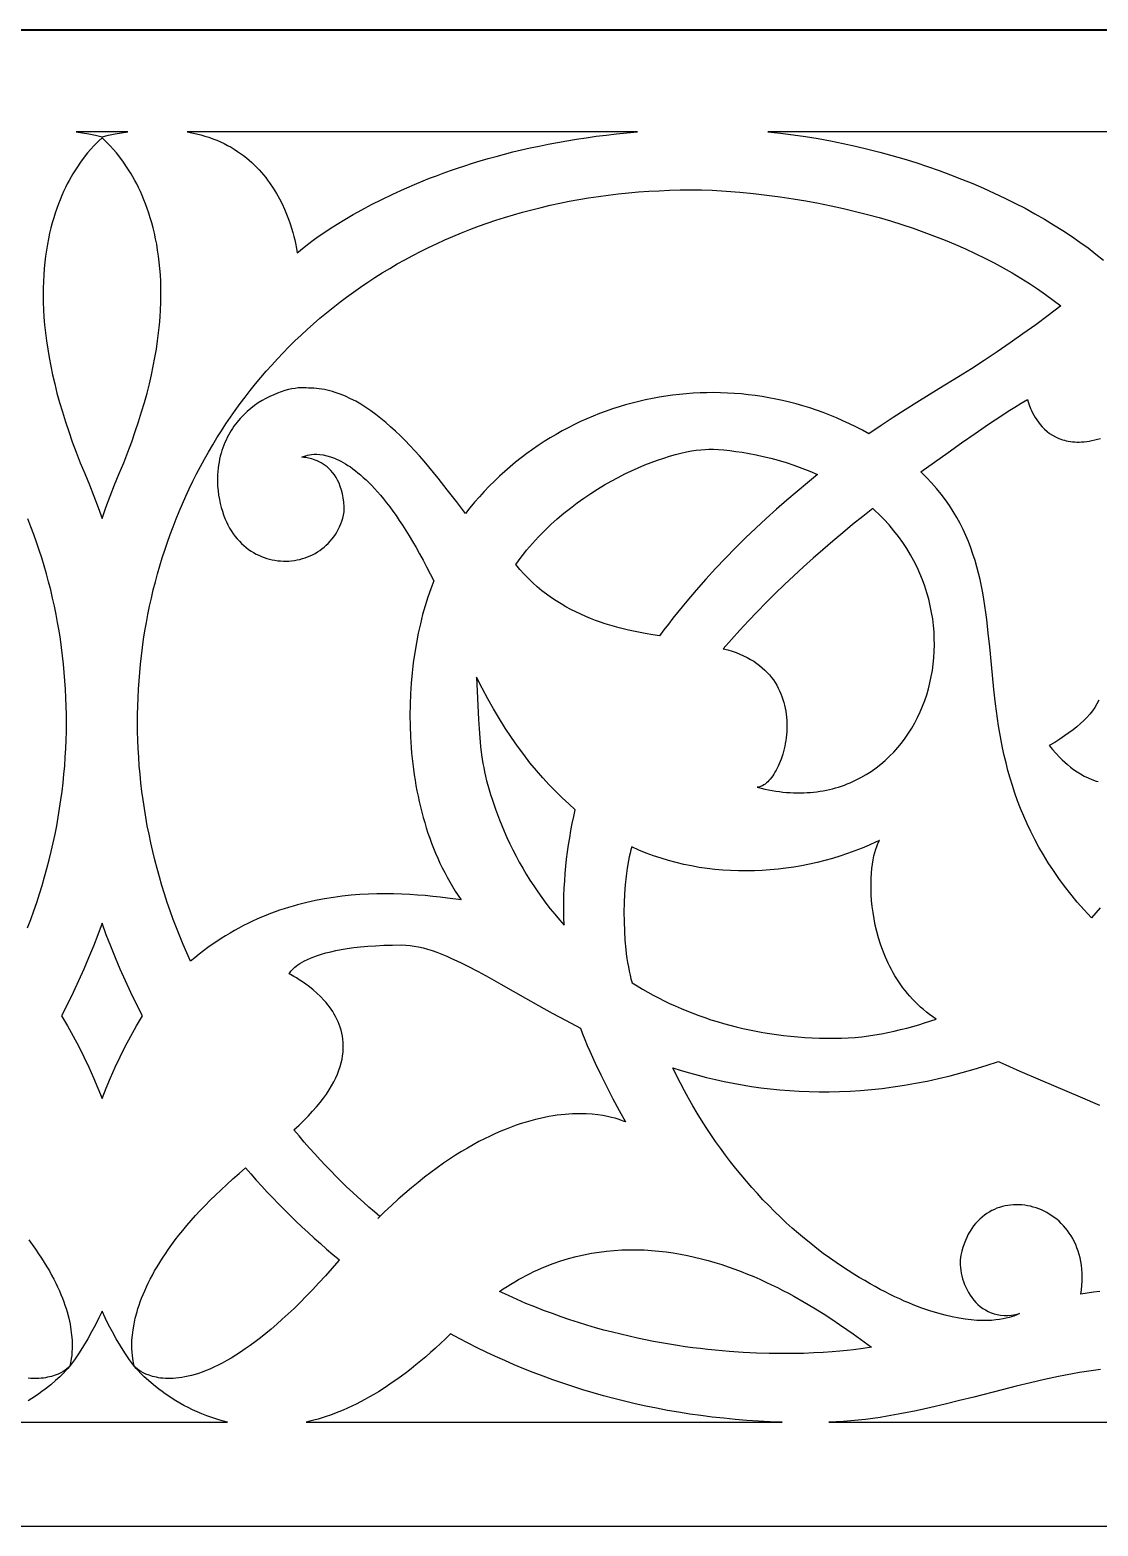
# Model space of a CAD drawing. Extents: x -54 to 62, y 97 to 137.
# Drawn here: x -24.99 to 3.58, y 96.81 to 136.81 of the extents above; entities that cross this region are included whole.
import ezdxf

# ---------------------------------------------------------------- set-up
doc = ezdxf.new("R2010")
doc.units = 0
doc.header["$MEASUREMENT"] = 0
doc.layers.add('LAYER_1', color=18, linetype='CONTINUOUS')

msp = doc.modelspace()

# ---------------------------------------------------------------- linework, layer by layer
at = {"layer": 'LAYER_1'}
for points in [[(61.976, 136.81), (-32.692, 136.81), (-54.476, 136.81)], [(61.976, 136.796), (-54.476, 136.796)], [(7.904, 134.084), (-5.254, 134.084), (-4.916, 134.049), (-4.579, 134.006), (-4.243, 133.958), (-3.908, 133.903), (-3.574, 133.843), (-3.241, 133.776), (-2.911, 133.704), (-2.583, 133.626), (-2.257, 133.543), (-1.935, 133.455), (-1.615, 133.361), (-1.298, 133.263), (-0.985, 133.16), (-0.676, 133.052), (-0.371, 132.939), (-0.071, 132.823), (0.225, 132.702), (0.516, 132.577), (0.802, 132.448), (1.082, 132.315), (1.356, 132.179), (1.624, 132.04), (1.886, 131.897), (2.142, 131.751), (2.39, 131.602), (2.631, 131.45), (2.865, 131.296), (3.091, 131.139), (3.309, 130.98), (3.519, 130.818), (3.72, 130.655)], [(3.63, 113.341), (3.516, 113.205), (3.4, 113.072), (3.206, 113.283), (3.022, 113.494), (2.848, 113.705), (2.684, 113.915), (2.529, 114.125), (2.383, 114.335), (2.246, 114.544), (2.117, 114.753), (1.996, 114.961), (1.883, 115.169), (1.778, 115.376), (1.68, 115.582), (1.589, 115.788), (1.504, 115.994), (1.426, 116.199), (1.353, 116.403), (1.286, 116.606), (1.225, 116.809), (1.169, 117.011), (1.117, 117.213), (1.07, 117.413), (1.026, 117.613), (0.987, 117.812), (0.951, 118.01), (0.919, 118.207), (0.889, 118.404), (0.862, 118.599), (0.837, 118.794), (0.792, 119.18), (0.753, 119.563), (0.681, 120.315), (0.643, 120.684), (0.601, 121.049), (0.577, 121.23), (0.551, 121.409), (0.523, 121.587), (0.492, 121.764), (0.458, 121.939), (0.421, 122.114), (0.38, 122.286), (0.336, 122.458), (0.287, 122.628), (0.233, 122.796), (0.175, 122.963), (0.112, 123.129), (0.043, 123.293), (-0.032, 123.456), (-0.112, 123.617), (-0.199, 123.777), (-0.293, 123.935), (-0.394, 124.091), (-0.502, 124.246), (-0.618, 124.399), (-0.741, 124.55), (-0.873, 124.7), (-1.014, 124.848), (-1.163, 124.994), (-0.434, 125.514), (-0.072, 125.771), (0.289, 126.023), (0.647, 126.267), (1, 126.502), (1.176, 126.615), (1.35, 126.724), (1.522, 126.83), (1.693, 126.933), (1.712, 126.864), (1.737, 126.786), (1.775, 126.687), (1.799, 126.632), (1.827, 126.573), (1.859, 126.512), (1.895, 126.449), (1.936, 126.386), (1.981, 126.322), (2.031, 126.258), (2.086, 126.196), (2.146, 126.135), (2.212, 126.077), (2.283, 126.023), (2.36, 125.972), (2.442, 125.927), (2.531, 125.886), (2.578, 125.869), (2.626, 125.852), (2.676, 125.838), (2.728, 125.825), (2.782, 125.814), (2.837, 125.806), (2.894, 125.799), (2.952, 125.794), (3.013, 125.792), (3.075, 125.792), (3.139, 125.795), (3.205, 125.8), (3.273, 125.808), (3.342, 125.818), (3.414, 125.831), (3.488, 125.847), (3.563, 125.867), (3.641, 125.889)], [(-25.049, 112.805), (-24.964, 113.03), (-24.883, 113.256), (-24.805, 113.483), (-24.731, 113.709), (-24.661, 113.937), (-24.595, 114.164), (-24.532, 114.392), (-24.472, 114.62), (-24.417, 114.849), (-24.365, 115.077), (-24.316, 115.306), (-24.271, 115.535), (-24.23, 115.764), (-24.192, 115.993), (-24.158, 116.222), (-24.128, 116.451), (-24.101, 116.68), (-24.077, 116.909), (-24.057, 117.138), (-24.041, 117.366), (-24.028, 117.595), (-24.018, 117.823), (-24.012, 118.05), (-24.01, 118.278), (-24.011, 118.505), (-24.015, 118.731), (-24.023, 118.957), (-24.034, 119.183), (-24.049, 119.408), (-24.067, 119.632), (-24.088, 119.856), (-24.113, 120.079), (-24.141, 120.302), (-24.173, 120.524), (-24.207, 120.745), (-24.246, 120.965), (-24.287, 121.184), (-24.332, 121.403), (-24.38, 121.62), (-24.431, 121.837), (-24.486, 122.052), (-24.544, 122.267), (-24.605, 122.48), (-24.67, 122.692), (-24.738, 122.903), (-24.808, 123.113), (-24.883, 123.322), (-24.96, 123.529), (-25.04, 123.735)], [(3.598, 118.89), (3.546, 118.791), (3.488, 118.697), (3.425, 118.606), (3.356, 118.517), (3.28, 118.431), (3.198, 118.346), (3.109, 118.263), (3.014, 118.18), (2.91, 118.098), (2.799, 118.016), (2.68, 117.933), (2.553, 117.849), (2.417, 117.763), (2.273, 117.676), (2.36, 117.568), (2.445, 117.472), (2.554, 117.357), (2.618, 117.295), (2.687, 117.232), (2.761, 117.167), (2.841, 117.102), (2.925, 117.039), (3.015, 116.977), (3.108, 116.918), (3.207, 116.863), (3.309, 116.812), (3.415, 116.768), (3.524, 116.729), (3.58, 116.713)], [(3.625, 103.079), (3.458, 103.06), (3.288, 103.036), (3.114, 103.008), (3.131, 103.127), (3.142, 103.243), (3.149, 103.356), (3.152, 103.467), (3.149, 103.575), (3.142, 103.68), (3.131, 103.782), (3.115, 103.881), (3.095, 103.978), (3.072, 104.071), (3.044, 104.162), (3.013, 104.249), (2.979, 104.334), (2.941, 104.416), (2.899, 104.495), (2.855, 104.57), (2.808, 104.643), (2.758, 104.712), (2.705, 104.778), (2.65, 104.841), (2.593, 104.901), (2.533, 104.958), (2.471, 105.011), (2.407, 105.061), (2.342, 105.108), (2.274, 105.151), (2.206, 105.192), (2.136, 105.228), (2.064, 105.261), (1.992, 105.291), (1.919, 105.318), (1.844, 105.34), (1.77, 105.36), (1.694, 105.375), (1.619, 105.387), (1.543, 105.396), (1.467, 105.401), (1.391, 105.402), (1.315, 105.4), (1.24, 105.393), (1.165, 105.383), (1.091, 105.369), (1.018, 105.352), (0.945, 105.33), (0.874, 105.305), (0.804, 105.276), (0.735, 105.243), (0.668, 105.206), (0.602, 105.165), (0.538, 105.12), (0.476, 105.071), (0.416, 105.017), (0.359, 104.96), (0.303, 104.899), (0.25, 104.833), (0.2, 104.764), (0.153, 104.69), (0.108, 104.612), (0.067, 104.529), (0.029, 104.443), (-0.006, 104.352), (-0.037, 104.256), (-0.065, 104.157), (-0.089, 104.053), (-0.099, 103.992), (-0.106, 103.928), (-0.109, 103.861), (-0.108, 103.791), (-0.103, 103.72), (-0.094, 103.647), (-0.082, 103.573), (-0.066, 103.498), (-0.046, 103.422), (-0.022, 103.347), (0.006, 103.272), (0.038, 103.198), (0.073, 103.125), (0.112, 103.053), (0.155, 102.984), (0.202, 102.917), (0.253, 102.852), (0.307, 102.791), (0.366, 102.734), (0.428, 102.68), (0.494, 102.631), (0.564, 102.587), (0.638, 102.547), (0.716, 102.514), (0.798, 102.486), (0.883, 102.465), (0.972, 102.45), (1.066, 102.443), (1.163, 102.443), (1.264, 102.451), (1.369, 102.467), (1.478, 102.492), (1.461, 102.483), (1.409, 102.458), (1.322, 102.423), (1.265, 102.404), (1.199, 102.385), (1.123, 102.366), (1.039, 102.349), (0.946, 102.333), (0.843, 102.32), (0.731, 102.31), (0.609, 102.305), (0.478, 102.305), (0.338, 102.31), (0.188, 102.321), (0.028, 102.339), (-0.141, 102.365), (-0.32, 102.4), (-0.509, 102.444), (-0.708, 102.498), (-0.917, 102.562), (-1.136, 102.638), (-1.249, 102.68), (-1.365, 102.726), (-1.483, 102.774), (-1.604, 102.826), (-1.727, 102.882), (-1.853, 102.94), (-1.981, 103.003), (-2.112, 103.069), (-2.246, 103.139), (-2.382, 103.212), (-2.521, 103.29), (-2.663, 103.372), (-2.807, 103.457), (-2.953, 103.547), (-3.103, 103.642), (-3.255, 103.74), (-3.428, 103.856), (-3.6, 103.977), (-3.77, 104.101), (-3.939, 104.228), (-4.107, 104.36), (-4.272, 104.495), (-4.437, 104.633), (-4.599, 104.775), (-4.76, 104.921), (-4.918, 105.069), (-5.075, 105.221), (-5.23, 105.377), (-5.383, 105.535), (-5.533, 105.697), (-5.681, 105.861), (-5.827, 106.029), (-5.971, 106.199), (-6.112, 106.372), (-6.251, 106.548), (-6.387, 106.727), (-6.52, 106.909), (-6.651, 107.093), (-6.779, 107.279), (-6.904, 107.468), (-7.026, 107.659), (-7.145, 107.853), (-7.261, 108.049), (-7.373, 108.247), (-7.483, 108.448), (-7.589, 108.65), (-7.692, 108.854), (-7.792, 109.061), (-7.571, 108.992), (-7.347, 108.927), (-7.12, 108.864), (-6.89, 108.805), (-6.657, 108.75), (-6.421, 108.698), (-6.182, 108.65), (-5.939, 108.606), (-5.694, 108.566), (-5.445, 108.53), (-5.193, 108.499), (-4.937, 108.473), (-4.678, 108.452), (-4.416, 108.435), (-4.151, 108.425), (-3.882, 108.419), (-3.609, 108.419), (-3.333, 108.425), (-3.054, 108.438), (-2.771, 108.456), (-2.484, 108.481), (-2.194, 108.512), (-1.9, 108.55), (-1.602, 108.595), (-1.301, 108.648), (-0.996, 108.707), (-0.687, 108.774), (-0.374, 108.849), (-0.057, 108.932), (0.263, 109.023), (0.588, 109.122), (0.916, 109.229), (0.937, 109.219), (1.213, 109.094), (1.487, 108.972), (2.031, 108.738), (3.098, 108.288), (3.619, 108.062)], [(-26.419, 99.588), (-19.699, 99.588), (-19.845, 99.625), (-19.987, 99.666), (-20.125, 99.711), (-20.259, 99.759), (-20.389, 99.81), (-20.515, 99.863), (-20.637, 99.919), (-20.754, 99.977), (-20.867, 100.037), (-20.976, 100.097), (-21.081, 100.159), (-21.181, 100.221), (-21.276, 100.284), (-21.367, 100.347), (-21.454, 100.409), (-21.535, 100.47), (-21.685, 100.589), (-21.816, 100.701), (-21.928, 100.803), (-22.02, 100.893), (-22.093, 100.968), (-22.145, 101.024), (-22.187, 101.073), (-22.195, 101.097), (-22.215, 101.17), (-22.226, 101.224), (-22.238, 101.29), (-22.248, 101.367), (-22.256, 101.455), (-22.261, 101.554), (-22.261, 101.664), (-22.257, 101.784), (-22.247, 101.914), (-22.229, 102.055), (-22.203, 102.205), (-22.168, 102.366), (-22.123, 102.535), (-22.097, 102.624), (-22.067, 102.714), (-22.035, 102.807), (-21.999, 102.903), (-21.96, 103), (-21.918, 103.1), (-21.872, 103.202), (-21.822, 103.306), (-21.769, 103.412), (-21.712, 103.52), (-21.651, 103.63), (-21.586, 103.743), (-21.516, 103.857), (-21.442, 103.974), (-21.364, 104.092), (-21.281, 104.213), (-21.193, 104.335), (-21.1, 104.459), (-21.002, 104.586), (-20.899, 104.714), (-20.791, 104.843), (-20.678, 104.975), (-20.558, 105.109), (-20.434, 105.244), (-20.303, 105.381), (-20.167, 105.52), (-20.025, 105.66), (-19.876, 105.802), (-19.722, 105.946), (-19.561, 106.091), (-19.393, 106.238), (-19.219, 106.387), (-19.077, 106.224), (-18.934, 106.062), (-18.788, 105.901), (-18.641, 105.741), (-18.491, 105.583), (-18.339, 105.426), (-18.185, 105.269), (-18.03, 105.115), (-17.872, 104.961), (-17.712, 104.809), (-17.55, 104.658), (-17.386, 104.509), (-17.22, 104.361), (-17.052, 104.214), (-16.882, 104.07), (-16.71, 103.926), (-16.723, 103.912), (-16.904, 103.703), (-17.083, 103.503), (-17.258, 103.312), (-17.429, 103.129), (-17.597, 102.955), (-17.762, 102.789), (-17.924, 102.631), (-18.082, 102.481), (-18.237, 102.339), (-18.388, 102.204), (-18.536, 102.077), (-18.681, 101.957), (-18.823, 101.844), (-18.961, 101.737), (-19.096, 101.638), (-19.229, 101.544), (-19.357, 101.458), (-19.483, 101.377), (-19.606, 101.302), (-19.725, 101.233), (-19.842, 101.169), (-19.955, 101.111), (-20.065, 101.058), (-20.173, 101.009), (-20.277, 100.966), (-20.378, 100.927), (-20.476, 100.893), (-20.571, 100.863), (-20.664, 100.837), (-20.753, 100.815), (-20.84, 100.797), (-20.923, 100.782), (-21.004, 100.771), (-21.082, 100.762), (-21.157, 100.757), (-21.229, 100.754), (-21.299, 100.754), (-21.365, 100.757), (-21.429, 100.762), (-21.491, 100.768), (-21.549, 100.777), (-21.605, 100.788), (-21.708, 100.813), (-21.801, 100.842), (-21.884, 100.875), (-21.956, 100.909), (-22.018, 100.944), (-22.07, 100.977), (-22.113, 101.008), (-22.169, 101.054), (-22.187, 101.073), (-22.32, 101.257), (-22.446, 101.442), (-22.564, 101.628), (-22.676, 101.814), (-22.782, 102), (-22.881, 102.186), (-22.973, 102.373), (-23.059, 102.559), (-23.145, 102.373), (-23.237, 102.186), (-23.336, 102), (-23.441, 101.814), (-23.553, 101.628), (-23.672, 101.442), (-23.798, 101.257), (-23.93, 101.073), (-23.949, 101.054), (-24.005, 101.008), (-24.047, 100.977), (-24.099, 100.944), (-24.161, 100.909), (-24.234, 100.875), (-24.316, 100.842), (-24.409, 100.813), (-24.513, 100.788), (-24.569, 100.777), (-24.627, 100.768), (-24.688, 100.762), (-24.752, 100.757), (-24.819, 100.754), (-24.888, 100.754), (-24.961, 100.757), (-25.036, 100.762)], [(-25.018, 104.459), (-24.925, 104.335), (-24.837, 104.213), (-24.754, 104.092), (-24.676, 103.974), (-24.602, 103.857), (-24.532, 103.743), (-24.467, 103.63), (-24.406, 103.52), (-24.349, 103.412), (-24.295, 103.306), (-24.246, 103.202), (-24.2, 103.1), (-24.158, 103), (-24.119, 102.903), (-24.083, 102.807), (-24.05, 102.714), (-24.021, 102.624), (-23.994, 102.535), (-23.949, 102.366), (-23.914, 102.205), (-23.889, 102.055), (-23.871, 101.914), (-23.86, 101.784), (-23.856, 101.664), (-23.857, 101.554), (-23.862, 101.455), (-23.87, 101.367), (-23.88, 101.29), (-23.891, 101.224), (-23.903, 101.17), (-23.922, 101.097), (-23.93, 101.073), (-23.972, 101.024), (-24.025, 100.968), (-24.097, 100.893), (-24.189, 100.803), (-24.301, 100.701), (-24.432, 100.589), (-24.582, 100.47), (-24.664, 100.409), (-24.751, 100.347), (-24.842, 100.284), (-24.937, 100.222), (-25.037, 100.159)], [(3.639, 100.994), (3.453, 100.97), (3.267, 100.943), (3.081, 100.914), (2.894, 100.881), (2.708, 100.846), (2.52, 100.809), (2.145, 100.729), (1.769, 100.642), (1.391, 100.551), (1.013, 100.455), (0.252, 100.26), (-0.131, 100.163), (-0.514, 100.069), (-0.898, 99.978), (-1.284, 99.894), (-1.671, 99.816), (-1.864, 99.78), (-2.058, 99.747), (-2.253, 99.716), (-2.447, 99.688), (-2.642, 99.663), (-2.837, 99.641), (-3.033, 99.622), (-3.228, 99.607), (-3.424, 99.596), (-3.621, 99.588), (20.336, 99.588)], [(-54.476, 96.81), (61.976, 96.81)], [(-54.476, 96.81), (-32.692, 96.81), (61.976, 96.81)]]:
    msp.add_lwpolyline(points, dxfattribs=at)
for points in [[(-22.37, 134.084), (-23.748, 134.084), (-23.582, 134.059), (-23.412, 134.029), (-23.237, 133.994), (-23.059, 133.953), (-22.881, 133.994), (-22.706, 134.029), (-22.536, 134.059)], [(-8.738, 134.084), (-20.778, 134.084), (-20.655, 134.061), (-20.536, 134.035), (-20.42, 134.006), (-20.308, 133.973), (-20.198, 133.938), (-20.092, 133.9), (-19.989, 133.859), (-19.89, 133.815), (-19.793, 133.77), (-19.699, 133.721), (-19.609, 133.671), (-19.521, 133.618), (-19.436, 133.563), (-19.355, 133.506), (-19.276, 133.448), (-19.199, 133.388), (-19.126, 133.326), (-19.055, 133.263), (-18.986, 133.199), (-18.921, 133.133), (-18.857, 133.067), (-18.797, 132.999), (-18.738, 132.931), (-18.682, 132.862), (-18.629, 132.792), (-18.577, 132.722), (-18.481, 132.58), (-18.394, 132.438), (-18.314, 132.297), (-18.243, 132.156), (-18.179, 132.018), (-18.121, 131.884), (-18.071, 131.753), (-18.026, 131.627), (-17.988, 131.508), (-17.955, 131.395), (-17.927, 131.29), (-17.904, 131.194), (-17.885, 131.108), (-17.859, 130.969), (-17.842, 130.848), (-17.806, 130.879), (-17.701, 130.967), (-17.524, 131.104), (-17.409, 131.189), (-17.276, 131.284), (-17.126, 131.387), (-16.958, 131.499), (-16.772, 131.617), (-16.568, 131.741), (-16.347, 131.871), (-16.108, 132.004), (-15.851, 132.141), (-15.576, 132.28), (-15.283, 132.421), (-14.972, 132.562), (-14.644, 132.703), (-14.473, 132.773), (-14.297, 132.842), (-14.117, 132.911), (-13.933, 132.98), (-13.744, 133.047), (-13.55, 133.114), (-13.353, 133.18), (-13.15, 133.244), (-12.943, 133.307), (-12.732, 133.369), (-12.516, 133.43), (-12.296, 133.489), (-12.071, 133.546), (-11.842, 133.601), (-11.608, 133.655), (-11.37, 133.706), (-11.127, 133.756), (-10.879, 133.803), (-10.628, 133.848), (-10.371, 133.89), (-10.11, 133.929), (-9.845, 133.966), (-9.575, 134), (-9.301, 134.031), (-9.022, 134.059)], [(-23.059, 133.921), (-23.147, 133.843), (-23.208, 133.784), (-23.28, 133.711), (-23.36, 133.623), (-23.447, 133.521), (-23.539, 133.405), (-23.636, 133.273), (-23.735, 133.127), (-23.836, 132.965), (-23.887, 132.878), (-23.937, 132.787), (-23.987, 132.692), (-24.036, 132.593), (-24.085, 132.49), (-24.133, 132.383), (-24.179, 132.271), (-24.225, 132.156), (-24.268, 132.036), (-24.311, 131.912), (-24.351, 131.784), (-24.39, 131.652), (-24.426, 131.515), (-24.46, 131.374), (-24.492, 131.228), (-24.521, 131.079), (-24.547, 130.924), (-24.57, 130.765), (-24.59, 130.602), (-24.606, 130.434), (-24.619, 130.261), (-24.628, 130.084), (-24.633, 129.903), (-24.634, 129.716), (-24.631, 129.525), (-24.623, 129.329), (-24.611, 129.128), (-24.594, 128.923), (-24.572, 128.712), (-24.545, 128.497), (-24.512, 128.277), (-24.474, 128.052), (-24.43, 127.822), (-24.381, 127.587), (-24.325, 127.346), (-24.263, 127.101), (-24.195, 126.851), (-24.12, 126.595), (-24.038, 126.335), (-23.949, 126.069), (-23.854, 125.798), (-23.751, 125.522), (-23.64, 125.24), (-23.522, 124.953), (-23.395, 124.644), (-23.275, 124.341), (-23.163, 124.043), (-23.059, 123.751), (-22.954, 124.043), (-22.843, 124.341), (-22.723, 124.644), (-22.596, 124.953), (-22.478, 125.24), (-22.368, 125.522), (-22.265, 125.798), (-22.169, 126.069), (-22.08, 126.335), (-21.999, 126.595), (-21.924, 126.851), (-21.855, 127.101), (-21.793, 127.346), (-21.738, 127.587), (-21.688, 127.822), (-21.644, 128.052), (-21.606, 128.277), (-21.574, 128.497), (-21.546, 128.712), (-21.524, 128.923), (-21.507, 129.128), (-21.495, 129.329), (-21.487, 129.525), (-21.484, 129.716), (-21.485, 129.903), (-21.49, 130.084), (-21.499, 130.261), (-21.512, 130.434), (-21.529, 130.602), (-21.548, 130.765), (-21.571, 130.924), (-21.597, 131.079), (-21.626, 131.228), (-21.658, 131.374), (-21.692, 131.515), (-21.728, 131.652), (-21.767, 131.784), (-21.807, 131.912), (-21.85, 132.036), (-21.894, 132.156), (-21.939, 132.271), (-21.986, 132.383), (-22.033, 132.49), (-22.082, 132.593), (-22.131, 132.692), (-22.181, 132.787), (-22.231, 132.878), (-22.282, 132.965), (-22.382, 133.127), (-22.482, 133.273), (-22.579, 133.405), (-22.671, 133.521), (-22.758, 133.623), (-22.838, 133.711), (-22.909, 133.784), (-22.971, 133.843)], [(-13.341, 123.879), (-13.583, 124.2), (-13.826, 124.517), (-14.072, 124.828), (-14.196, 124.98), (-14.32, 125.129), (-14.445, 125.276), (-14.571, 125.42), (-14.697, 125.56), (-14.825, 125.697), (-14.953, 125.83), (-15.081, 125.958), (-15.211, 126.082), (-15.341, 126.202), (-15.472, 126.316), (-15.603, 126.425), (-15.736, 126.528), (-15.869, 126.626), (-16.003, 126.717), (-16.138, 126.802), (-16.274, 126.88), (-16.411, 126.951), (-16.549, 127.015), (-16.688, 127.071), (-16.827, 127.12), (-16.897, 127.141), (-16.968, 127.16), (-17.038, 127.177), (-17.109, 127.192), (-17.181, 127.204), (-17.252, 127.215), (-17.324, 127.223), (-17.395, 127.229), (-17.468, 127.232), (-17.54, 127.233), (-17.599, 127.241), (-17.665, 127.245), (-17.737, 127.244), (-17.815, 127.238), (-17.897, 127.227), (-17.985, 127.212), (-18.076, 127.192), (-18.17, 127.166), (-18.268, 127.136), (-18.367, 127.1), (-18.468, 127.058), (-18.571, 127.011), (-18.674, 126.959), (-18.776, 126.9), (-18.879, 126.836), (-18.98, 126.766), (-19.079, 126.69), (-19.176, 126.607), (-19.27, 126.518), (-19.361, 126.423), (-19.447, 126.321), (-19.53, 126.212), (-19.569, 126.156), (-19.607, 126.097), (-19.643, 126.037), (-19.678, 125.975), (-19.711, 125.911), (-19.743, 125.846), (-19.773, 125.778), (-19.801, 125.709), (-19.827, 125.638), (-19.852, 125.565), (-19.874, 125.491), (-19.895, 125.414), (-19.913, 125.336), (-19.929, 125.256), (-19.943, 125.174), (-19.954, 125.09), (-19.963, 125.004), (-19.97, 124.916), (-19.974, 124.826), (-19.975, 124.734), (-19.967, 124.609), (-19.956, 124.488), (-19.94, 124.37), (-19.921, 124.257), (-19.898, 124.147), (-19.871, 124.042), (-19.841, 123.941), (-19.808, 123.843), (-19.772, 123.749), (-19.733, 123.66), (-19.691, 123.574), (-19.646, 123.492), (-19.598, 123.413), (-19.548, 123.339), (-19.496, 123.268), (-19.441, 123.201), (-19.384, 123.138), (-19.325, 123.078), (-19.264, 123.023), (-19.202, 122.97), (-19.138, 122.922), (-19.072, 122.877), (-19.005, 122.835), (-18.936, 122.797), (-18.867, 122.763), (-18.796, 122.732), (-18.725, 122.705), (-18.653, 122.681), (-18.58, 122.66), (-18.506, 122.643), (-18.433, 122.63), (-18.359, 122.619), (-18.284, 122.612), (-18.21, 122.609), (-18.136, 122.608), (-18.062, 122.611), (-17.988, 122.617), (-17.915, 122.627), (-17.843, 122.639), (-17.771, 122.655), (-17.7, 122.674), (-17.63, 122.696), (-17.561, 122.721), (-17.493, 122.749), (-17.426, 122.78), (-17.361, 122.815), (-17.298, 122.852), (-17.236, 122.892), (-17.177, 122.936), (-17.119, 122.982), (-17.063, 123.031), (-17.009, 123.083), (-16.958, 123.138), (-16.909, 123.196), (-16.863, 123.256), (-16.819, 123.32), (-16.779, 123.386), (-16.741, 123.455), (-16.706, 123.527), (-16.675, 123.601), (-16.646, 123.678), (-16.622, 123.758), (-16.6, 123.84), (-16.583, 123.925), (-16.586, 124.058), (-16.596, 124.183), (-16.611, 124.299), (-16.632, 124.408), (-16.657, 124.509), (-16.687, 124.603), (-16.721, 124.69), (-16.759, 124.77), (-16.801, 124.844), (-16.845, 124.912), (-16.892, 124.973), (-16.94, 125.03), (-16.991, 125.08), (-17.042, 125.126), (-17.095, 125.167), (-17.148, 125.203), (-17.201, 125.235), (-17.253, 125.263), (-17.305, 125.287), (-17.355, 125.308), (-17.404, 125.325), (-17.45, 125.34), (-17.536, 125.361), (-17.608, 125.374), (-17.664, 125.381), (-17.712, 125.383), (-17.695, 125.392), (-17.646, 125.414), (-17.609, 125.426), (-17.565, 125.439), (-17.513, 125.45), (-17.453, 125.458), (-17.386, 125.463), (-17.312, 125.464), (-17.231, 125.458), (-17.144, 125.446), (-17.049, 125.426), (-16.948, 125.397), (-16.841, 125.358), (-16.785, 125.334), (-16.727, 125.307), (-16.668, 125.277), (-16.607, 125.244), (-16.545, 125.208), (-16.482, 125.168), (-16.417, 125.125), (-16.351, 125.078), (-16.283, 125.026), (-16.214, 124.971), (-16.143, 124.912), (-16.071, 124.848), (-15.998, 124.78), (-15.923, 124.707), (-15.847, 124.63), (-15.77, 124.548), (-15.692, 124.46), (-15.612, 124.368), (-15.532, 124.27), (-15.45, 124.167), (-15.366, 124.058), (-15.282, 123.944), (-15.197, 123.824), (-15.11, 123.697), (-15.022, 123.565), (-14.934, 123.426), (-14.844, 123.282), (-14.753, 123.13), (-14.661, 122.972), (-14.568, 122.807), (-14.474, 122.635), (-14.379, 122.457), (-14.283, 122.27), (-14.187, 122.077), (-14.269, 121.866), (-14.346, 121.645), (-14.418, 121.416), (-14.484, 121.179), (-14.546, 120.934), (-14.602, 120.683), (-14.652, 120.425), (-14.696, 120.162), (-14.734, 119.893), (-14.766, 119.62), (-14.791, 119.343), (-14.809, 119.062), (-14.82, 118.778), (-14.824, 118.492), (-14.821, 118.203), (-14.81, 117.914), (-14.792, 117.624), (-14.78, 117.478), (-14.765, 117.333), (-14.749, 117.188), (-14.731, 117.043), (-14.71, 116.898), (-14.688, 116.754), (-14.663, 116.609), (-14.637, 116.466), (-14.608, 116.323), (-14.576, 116.18), (-14.543, 116.038), (-14.507, 115.896), (-14.469, 115.756), (-14.429, 115.616), (-14.387, 115.477), (-14.342, 115.339), (-14.295, 115.203), (-14.245, 115.067), (-14.193, 114.932), (-14.138, 114.799), (-14.081, 114.667), (-14.022, 114.537), (-13.96, 114.408), (-13.895, 114.28), (-13.828, 114.154), (-13.758, 114.03), (-13.686, 113.907), (-13.611, 113.787), (-13.533, 113.668), (-13.452, 113.551), (-13.822, 113.6), (-14.014, 113.623), (-14.211, 113.644), (-14.413, 113.664), (-14.62, 113.68), (-14.83, 113.694), (-15.045, 113.704), (-15.263, 113.71), (-15.484, 113.713), (-15.709, 113.711), (-15.936, 113.703), (-16.166, 113.691), (-16.398, 113.673), (-16.633, 113.649), (-16.869, 113.618), (-17.107, 113.58), (-17.346, 113.535), (-17.586, 113.482), (-17.827, 113.421), (-17.948, 113.387), (-18.069, 113.351), (-18.19, 113.313), (-18.311, 113.273), (-18.432, 113.23), (-18.553, 113.185), (-18.674, 113.138), (-18.795, 113.088), (-18.915, 113.035), (-19.036, 112.98), (-19.156, 112.922), (-19.277, 112.862), (-19.397, 112.799), (-19.516, 112.733), (-19.636, 112.664), (-19.755, 112.592), (-19.874, 112.518), (-19.992, 112.44), (-20.11, 112.36), (-20.227, 112.276), (-20.344, 112.189), (-20.461, 112.099), (-20.576, 112.006), (-20.692, 111.909), (-20.792, 112.132), (-20.888, 112.356), (-20.98, 112.58), (-21.069, 112.805), (-21.154, 113.03), (-21.235, 113.256), (-21.313, 113.483), (-21.387, 113.709), (-21.457, 113.937), (-21.524, 114.164), (-21.586, 114.392), (-21.646, 114.62), (-21.701, 114.849), (-21.753, 115.077), (-21.802, 115.306), (-21.847, 115.535), (-21.888, 115.764), (-21.926, 115.993), (-21.96, 116.222), (-21.99, 116.451), (-22.017, 116.68), (-22.041, 116.909), (-22.061, 117.138), (-22.077, 117.366), (-22.09, 117.595), (-22.1, 117.823), (-22.106, 118.05), (-22.108, 118.278), (-22.107, 118.505), (-22.103, 118.731), (-22.095, 118.957), (-22.084, 119.183), (-22.069, 119.408), (-22.051, 119.632), (-22.03, 119.856), (-22.005, 120.079), (-21.977, 120.302), (-21.946, 120.524), (-21.911, 120.745), (-21.872, 120.965), (-21.831, 121.184), (-21.786, 121.403), (-21.738, 121.62), (-21.687, 121.837), (-21.632, 122.052), (-21.574, 122.267), (-21.513, 122.48), (-21.448, 122.692), (-21.381, 122.903), (-21.31, 123.113), (-21.235, 123.322), (-21.158, 123.529), (-21.078, 123.735), (-20.994, 123.939), (-20.907, 124.143), (-20.817, 124.344), (-20.724, 124.545), (-20.627, 124.743), (-20.528, 124.941), (-20.425, 125.136), (-20.32, 125.33), (-20.211, 125.522), (-20.099, 125.713), (-19.984, 125.902), (-19.866, 126.089), (-19.745, 126.274), (-19.621, 126.457), (-19.494, 126.638), (-19.364, 126.818), (-19.231, 126.995), (-19.095, 127.171), (-18.955, 127.344), (-18.813, 127.515), (-18.668, 127.684), (-18.52, 127.851), (-18.369, 128.015), (-18.216, 128.178), (-18.059, 128.338), (-17.899, 128.496), (-17.737, 128.651), (-17.571, 128.804), (-17.403, 128.954), (-17.231, 129.102), (-17.057, 129.247), (-16.881, 129.39), (-16.701, 129.53), (-16.518, 129.668), (-16.333, 129.802), (-16.145, 129.934), (-15.954, 130.064), (-15.76, 130.19), (-15.564, 130.314), (-15.364, 130.434), (-15.162, 130.552), (-14.958, 130.667), (-14.75, 130.779), (-14.54, 130.887), (-14.327, 130.993), (-14.112, 131.095), (-13.893, 131.195), (-13.673, 131.291), (-13.449, 131.383), (-13.223, 131.473), (-12.994, 131.559), (-12.763, 131.642), (-12.528, 131.721), (-12.292, 131.797), (-12.053, 131.87), (-11.811, 131.939), (-11.566, 132.004), (-11.319, 132.066), (-11.07, 132.124), (-10.818, 132.178), (-10.563, 132.229), (-10.306, 132.276), (-10.047, 132.319), (-9.785, 132.359), (-9.52, 132.394), (-9.253, 132.426), (-8.983, 132.453), (-8.712, 132.477), (-8.437, 132.496), (-8.16, 132.512), (-7.881, 132.523), (-7.6, 132.53), (-7.316, 132.533), (-7.029, 132.532), (-6.74, 132.526), (-6.368, 132.501), (-6.001, 132.47), (-5.638, 132.434), (-5.28, 132.392), (-4.926, 132.345), (-4.578, 132.293), (-4.234, 132.236), (-3.895, 132.174), (-3.561, 132.107), (-3.233, 132.035), (-2.909, 131.958), (-2.591, 131.877), (-2.277, 131.792), (-1.97, 131.702), (-1.667, 131.608), (-1.371, 131.509), (-1.079, 131.407), (-0.794, 131.3), (-0.514, 131.189), (-0.239, 131.075), (0.029, 130.956), (0.292, 130.834), (0.548, 130.709), (0.799, 130.58), (1.044, 130.447), (1.282, 130.311), (1.514, 130.172), (1.74, 130.03), (1.96, 129.885), (2.173, 129.736), (2.38, 129.585), (2.58, 129.431), (2.246, 129.179), (1.909, 128.929), (1.568, 128.683), (1.226, 128.441), (0.881, 128.205), (0.536, 127.975), (0.19, 127.751), (-0.157, 127.535), (-0.682, 127.213), (-1.269, 126.848), (-1.58, 126.651), (-1.9, 126.445), (-2.224, 126.232), (-2.552, 126.011), (-2.723, 126.105), (-2.896, 126.194), (-3.069, 126.279), (-3.244, 126.36), (-3.42, 126.437), (-3.597, 126.51), (-3.775, 126.578), (-3.954, 126.643), (-4.133, 126.703), (-4.314, 126.759), (-4.495, 126.81), (-4.677, 126.858), (-4.859, 126.902), (-5.042, 126.941), (-5.225, 126.976), (-5.409, 127.007), (-5.593, 127.035), (-5.777, 127.058), (-5.961, 127.077), (-6.146, 127.091), (-6.33, 127.102), (-6.515, 127.109), (-6.699, 127.112), (-6.883, 127.111), (-7.067, 127.105), (-7.251, 127.096), (-7.434, 127.083), (-7.617, 127.066), (-7.799, 127.045), (-7.981, 127.019), (-8.162, 126.99), (-8.342, 126.957), (-8.522, 126.92), (-8.701, 126.879), (-8.879, 126.835), (-9.056, 126.786), (-9.232, 126.733), (-9.406, 126.677), (-9.58, 126.617), (-9.752, 126.552), (-9.923, 126.484), (-10.093, 126.412), (-10.261, 126.337), (-10.428, 126.257), (-10.593, 126.174), (-10.756, 126.087), (-10.918, 125.996), (-11.078, 125.901), (-11.236, 125.802), (-11.393, 125.7), (-11.547, 125.594), (-11.699, 125.484), (-11.849, 125.371), (-11.997, 125.254), (-12.143, 125.133), (-12.286, 125.008), (-12.427, 124.88), (-12.566, 124.748), (-12.702, 124.612), (-12.835, 124.473), (-12.966, 124.329), (-13.094, 124.183), (-13.219, 124.033)], [(-3.922, 124.925), (-4.197, 124.701), (-4.473, 124.471), (-4.749, 124.235), (-5.025, 123.993), (-5.301, 123.744), (-5.576, 123.489), (-5.848, 123.228), (-6.119, 122.961), (-6.387, 122.688), (-6.652, 122.409), (-6.914, 122.124), (-7.171, 121.833), (-7.423, 121.536), (-7.67, 121.233), (-7.792, 121.08), (-7.912, 120.925), (-8.031, 120.768), (-8.147, 120.611), (-8.333, 120.639), (-8.536, 120.673), (-8.754, 120.714), (-8.984, 120.764), (-9.226, 120.824), (-9.35, 120.857), (-9.476, 120.894), (-9.603, 120.934), (-9.732, 120.977), (-9.863, 121.024), (-9.994, 121.075), (-10.125, 121.129), (-10.257, 121.187), (-10.389, 121.249), (-10.521, 121.316), (-10.653, 121.387), (-10.783, 121.463), (-10.913, 121.544), (-11.042, 121.63), (-11.169, 121.721), (-11.294, 121.817), (-11.418, 121.919), (-11.539, 122.026), (-11.657, 122.14), (-11.773, 122.259), (-11.886, 122.385), (-11.995, 122.517), (-11.924, 122.615), (-11.852, 122.711), (-11.779, 122.805), (-11.704, 122.898), (-11.627, 122.99), (-11.549, 123.079), (-11.39, 123.253), (-11.226, 123.421), (-11.058, 123.583), (-10.886, 123.738), (-10.711, 123.886), (-10.534, 124.028), (-10.354, 124.164), (-10.172, 124.294), (-9.99, 124.417), (-9.806, 124.534), (-9.623, 124.644), (-9.439, 124.749), (-9.257, 124.847), (-9.075, 124.939), (-8.895, 125.025), (-8.718, 125.105), (-8.543, 125.178), (-8.371, 125.246), (-8.203, 125.308), (-8.039, 125.363), (-7.879, 125.413), (-7.725, 125.457), (-7.576, 125.495), (-7.433, 125.527), (-7.297, 125.553), (-7.167, 125.573), (-7.046, 125.587), (-6.932, 125.596), (-6.827, 125.599), (-6.705, 125.597), (-6.572, 125.59), (-6.427, 125.579), (-6.272, 125.564), (-6.108, 125.543), (-5.936, 125.517), (-5.755, 125.486), (-5.568, 125.449), (-5.374, 125.407), (-5.176, 125.358), (-4.973, 125.303), (-4.766, 125.241), (-4.557, 125.173), (-4.346, 125.097), (-4.134, 125.015)], [(-2.448, 124.018), (-2.717, 123.803), (-2.985, 123.586), (-3.252, 123.365), (-3.517, 123.141), (-3.78, 122.914), (-4.042, 122.684), (-4.3, 122.452), (-4.555, 122.217), (-4.807, 121.979), (-5.056, 121.74), (-5.3, 121.498), (-5.539, 121.255), (-5.774, 121.009), (-6.003, 120.762), (-6.226, 120.513), (-6.444, 120.263), (-6.325, 120.232), (-6.211, 120.198), (-6.103, 120.161), (-5.999, 120.121), (-5.9, 120.077), (-5.806, 120.03), (-5.716, 119.981), (-5.631, 119.929), (-5.551, 119.874), (-5.475, 119.817), (-5.403, 119.758), (-5.336, 119.696), (-5.272, 119.633), (-5.213, 119.567), (-5.158, 119.5), (-5.106, 119.431), (-5.059, 119.36), (-5.015, 119.288), (-4.975, 119.215), (-4.938, 119.14), (-4.905, 119.064), (-4.875, 118.988), (-4.848, 118.91), (-4.825, 118.832), (-4.805, 118.753), (-4.787, 118.674), (-4.773, 118.595), (-4.762, 118.515), (-4.753, 118.435), (-4.747, 118.356), (-4.744, 118.276), (-4.743, 118.197), (-4.745, 118.118), (-4.749, 118.04), (-4.755, 117.962), (-4.763, 117.885), (-4.774, 117.809), (-4.787, 117.734), (-4.801, 117.661), (-4.817, 117.588), (-4.835, 117.517), (-4.855, 117.448), (-4.899, 117.314), (-4.949, 117.188), (-4.975, 117.128), (-5.003, 117.071), (-5.032, 117.016), (-5.062, 116.963), (-5.093, 116.913), (-5.124, 116.866), (-5.157, 116.822), (-5.19, 116.78), (-5.223, 116.742), (-5.257, 116.707), (-5.292, 116.676), (-5.326, 116.648), (-5.361, 116.624), (-5.396, 116.604), (-5.431, 116.587), (-5.466, 116.575), (-5.501, 116.566), (-5.535, 116.562), (-5.435, 116.537), (-5.335, 116.514), (-5.236, 116.493), (-5.138, 116.475), (-5.041, 116.459), (-4.944, 116.446), (-4.849, 116.435), (-4.754, 116.426), (-4.66, 116.419), (-4.567, 116.414), (-4.475, 116.412), (-4.384, 116.412), (-4.294, 116.414), (-4.205, 116.418), (-4.116, 116.424), (-4.029, 116.432), (-3.942, 116.442), (-3.857, 116.454), (-3.772, 116.469), (-3.688, 116.485), (-3.606, 116.503), (-3.524, 116.523), (-3.443, 116.545), (-3.364, 116.568), (-3.285, 116.594), (-3.207, 116.621), (-3.131, 116.65), (-3.055, 116.681), (-2.908, 116.748), (-2.764, 116.821), (-2.625, 116.901), (-2.49, 116.987), (-2.36, 117.079), (-2.235, 117.177), (-2.114, 117.28), (-1.998, 117.389), (-1.887, 117.503), (-1.781, 117.622), (-1.68, 117.745), (-1.583, 117.874), (-1.492, 118.006), (-1.407, 118.143), (-1.326, 118.283), (-1.251, 118.427), (-1.182, 118.575), (-1.118, 118.726), (-1.059, 118.88), (-1.006, 119.037), (-0.96, 119.196), (-0.918, 119.358), (-0.883, 119.522), (-0.854, 119.688), (-0.831, 119.856), (-0.814, 120.026), (-0.803, 120.197), (-0.799, 120.368), (-0.801, 120.541), (-0.809, 120.715), (-0.824, 120.889), (-0.845, 121.064), (-0.873, 121.238), (-0.908, 121.413), (-0.95, 121.587), (-0.999, 121.761), (-1.054, 121.934), (-1.117, 122.105), (-1.187, 122.276), (-1.264, 122.446), (-1.349, 122.613), (-1.44, 122.779), (-1.539, 122.943), (-1.646, 123.105), (-1.76, 123.265), (-1.882, 123.421), (-2.012, 123.575), (-2.15, 123.726), (-2.221, 123.8), (-2.295, 123.874), (-2.371, 123.946)], [(-12.303, 115.386), (-12.229, 115.219), (-12.152, 115.052), (-12.071, 114.887), (-11.987, 114.723), (-11.9, 114.561), (-11.808, 114.399), (-11.714, 114.24), (-11.615, 114.081), (-11.513, 113.924), (-11.408, 113.769), (-11.299, 113.616), (-11.186, 113.464), (-11.07, 113.314), (-10.95, 113.166), (-10.826, 113.02), (-10.699, 112.876), (-10.706, 113.076), (-10.709, 113.274), (-10.708, 113.472), (-10.705, 113.669), (-10.697, 113.866), (-10.686, 114.061), (-10.672, 114.255), (-10.655, 114.449), (-10.634, 114.641), (-10.61, 114.833), (-10.583, 115.023), (-10.552, 115.213), (-10.519, 115.402), (-10.483, 115.589), (-10.444, 115.776), (-10.402, 115.962), (-10.577, 116.115), (-10.752, 116.277), (-10.926, 116.448), (-11.1, 116.627), (-11.272, 116.815), (-11.444, 117.013), (-11.614, 117.219), (-11.782, 117.435), (-11.948, 117.66), (-12.112, 117.895), (-12.274, 118.139), (-12.433, 118.392), (-12.59, 118.656), (-12.743, 118.929), (-12.894, 119.213), (-13.041, 119.507), (-12.99, 118.371), (-12.976, 118.125), (-12.958, 117.887), (-12.936, 117.656), (-12.908, 117.429), (-12.873, 117.201), (-12.852, 117.087), (-12.828, 116.972), (-12.803, 116.855), (-12.774, 116.737), (-12.743, 116.617), (-12.708, 116.495), (-12.67, 116.369), (-12.629, 116.241), (-12.585, 116.109), (-12.537, 115.974), (-12.484, 115.834), (-12.428, 115.69), (-12.367, 115.541)], [(-8.892, 114.97), (-8.916, 114.885), (-8.938, 114.796), (-8.959, 114.703), (-8.979, 114.606), (-9.014, 114.4), (-9.043, 114.181), (-9.067, 113.952), (-9.084, 113.713), (-9.096, 113.469), (-9.101, 113.22), (-9.099, 112.97), (-9.091, 112.719), (-9.075, 112.47), (-9.053, 112.226), (-9.038, 112.106), (-9.022, 111.988), (-9.004, 111.873), (-8.984, 111.759), (-8.963, 111.649), (-8.939, 111.541), (-8.913, 111.437), (-8.885, 111.336), (-8.747, 111.251), (-8.608, 111.167), (-8.467, 111.086), (-8.323, 111.007), (-8.177, 110.931), (-8.03, 110.856), (-7.88, 110.784), (-7.728, 110.715), (-7.575, 110.647), (-7.419, 110.583), (-7.261, 110.52), (-7.101, 110.46), (-6.939, 110.403), (-6.775, 110.348), (-6.609, 110.296), (-6.441, 110.247), (-6.271, 110.2), (-6.098, 110.156), (-5.924, 110.115), (-5.748, 110.077), (-5.569, 110.041), (-5.389, 110.009), (-5.206, 109.979), (-5.022, 109.953), (-4.835, 109.929), (-4.646, 109.908), (-4.455, 109.891), (-4.262, 109.876), (-4.067, 109.865), (-3.87, 109.857), (-3.671, 109.852), (-3.47, 109.85), (-3.285, 109.853), (-3.102, 109.861), (-2.921, 109.874), (-2.741, 109.892), (-2.564, 109.915), (-2.388, 109.941), (-2.214, 109.972), (-2.042, 110.005), (-1.872, 110.042), (-1.705, 110.082), (-1.54, 110.124), (-1.378, 110.168), (-1.218, 110.214), (-1.061, 110.262), (-0.756, 110.36), (-0.844, 110.422), (-0.93, 110.485), (-1.013, 110.55), (-1.093, 110.617), (-1.17, 110.685), (-1.244, 110.755), (-1.316, 110.826), (-1.386, 110.899), (-1.453, 110.973), (-1.517, 111.049), (-1.579, 111.125), (-1.639, 111.203), (-1.696, 111.281), (-1.751, 111.361), (-1.803, 111.442), (-1.853, 111.523), (-1.901, 111.605), (-1.947, 111.688), (-1.991, 111.771), (-2.032, 111.855), (-2.072, 111.94), (-2.109, 112.024), (-2.178, 112.195), (-2.239, 112.366), (-2.293, 112.537), (-2.34, 112.708), (-2.379, 112.878), (-2.413, 113.046), (-2.44, 113.212), (-2.461, 113.375), (-2.477, 113.535), (-2.487, 113.69), (-2.493, 113.842), (-2.494, 113.988), (-2.49, 114.128), (-2.483, 114.263), (-2.471, 114.39), (-2.457, 114.51), (-2.439, 114.622), (-2.418, 114.726), (-2.395, 114.82), (-2.369, 114.905), (-2.342, 114.979), (-2.333, 115.001), (-2.31, 115.055), (-2.3, 115.074), (-2.265, 115.143), (-2.268, 115.141), (-2.275, 115.138), (-2.288, 115.132), (-2.305, 115.123), (-2.326, 115.113), (-2.353, 115.1), (-2.542, 115.015), (-2.735, 114.934), (-2.93, 114.859), (-3.127, 114.788), (-3.327, 114.721), (-3.528, 114.66), (-3.731, 114.604), (-3.936, 114.552), (-4.143, 114.506), (-4.35, 114.465), (-4.559, 114.429), (-4.769, 114.398), (-4.979, 114.373), (-5.191, 114.353), (-5.402, 114.338), (-5.614, 114.328), (-5.826, 114.325), (-6.037, 114.327), (-6.249, 114.334), (-6.46, 114.347), (-6.67, 114.366), (-6.88, 114.391), (-7.088, 114.421), (-7.296, 114.458), (-7.502, 114.5), (-7.706, 114.549), (-7.909, 114.603), (-8.11, 114.664), (-8.309, 114.731), (-8.506, 114.804), (-8.7, 114.884)], [(-23.059, 112.925), (-23.172, 112.619), (-23.291, 112.313), (-23.416, 112.005), (-23.548, 111.696), (-23.686, 111.386), (-23.831, 111.076), (-23.982, 110.766), (-24.14, 110.455), (-23.98, 110.181), (-23.827, 109.906), (-23.681, 109.63), (-23.541, 109.353), (-23.409, 109.075), (-23.284, 108.797), (-23.168, 108.518), (-23.059, 108.238), (-22.95, 108.518), (-22.833, 108.797), (-22.709, 109.075), (-22.577, 109.353), (-22.437, 109.63), (-22.291, 109.906), (-22.138, 110.181), (-21.978, 110.455), (-22.136, 110.766), (-22.287, 111.076), (-22.432, 111.386), (-22.57, 111.696), (-22.702, 112.005), (-22.827, 112.313), (-22.946, 112.619)], [(-10.262, 110.119), (-10.206, 109.968), (-10.146, 109.815), (-10.082, 109.66), (-10.016, 109.504), (-9.946, 109.347), (-9.874, 109.189), (-9.722, 108.871), (-9.563, 108.552), (-9.399, 108.235), (-9.232, 107.921), (-9.063, 107.613), (-9.094, 107.627), (-9.185, 107.663), (-9.253, 107.686), (-9.335, 107.711), (-9.431, 107.736), (-9.541, 107.761), (-9.664, 107.784), (-9.801, 107.804), (-9.951, 107.82), (-10.114, 107.83), (-10.289, 107.833), (-10.381, 107.832), (-10.477, 107.829), (-10.575, 107.824), (-10.676, 107.816), (-10.781, 107.805), (-10.888, 107.792), (-10.998, 107.776), (-11.111, 107.757), (-11.227, 107.735), (-11.346, 107.709), (-11.468, 107.68), (-11.592, 107.648), (-11.719, 107.611), (-11.848, 107.571), (-11.981, 107.526), (-12.116, 107.478), (-12.253, 107.424), (-12.393, 107.367), (-12.536, 107.305), (-12.681, 107.237), (-12.829, 107.165), (-12.979, 107.088), (-13.131, 107.005), (-13.286, 106.917), (-13.443, 106.824), (-13.603, 106.725), (-13.764, 106.619), (-13.928, 106.508), (-14.095, 106.391), (-14.263, 106.267), (-14.434, 106.136), (-14.606, 105.999), (-14.781, 105.856), (-14.958, 105.705), (-15.137, 105.547), (-15.318, 105.382), (-15.501, 105.21), (-15.685, 105.03), (-15.625, 105.09), (-15.774, 105.214), (-15.922, 105.34), (-16.069, 105.47), (-16.216, 105.601), (-16.362, 105.736), (-16.508, 105.874), (-16.653, 106.014), (-16.798, 106.157), (-16.942, 106.303), (-17.085, 106.452), (-17.228, 106.604), (-17.369, 106.758), (-17.51, 106.916), (-17.651, 107.077), (-17.79, 107.24), (-17.928, 107.407), (-17.79, 107.532), (-17.661, 107.656), (-17.54, 107.778), (-17.428, 107.898), (-17.323, 108.016), (-17.227, 108.132), (-17.139, 108.247), (-17.059, 108.359), (-16.985, 108.47), (-16.919, 108.579), (-16.86, 108.687), (-16.808, 108.792), (-16.762, 108.895), (-16.723, 108.997), (-16.69, 109.097), (-16.662, 109.194), (-16.641, 109.29), (-16.624, 109.384), (-16.613, 109.477), (-16.607, 109.567), (-16.606, 109.655), (-16.609, 109.742), (-16.617, 109.826), (-16.629, 109.909), (-16.645, 109.989), (-16.665, 110.068), (-16.688, 110.145), (-16.714, 110.22), (-16.744, 110.293), (-16.776, 110.364), (-16.812, 110.433), (-16.849, 110.5), (-16.889, 110.565), (-16.931, 110.628), (-16.974, 110.689), (-17.02, 110.748), (-17.066, 110.805), (-17.114, 110.86), (-17.212, 110.964), (-17.312, 111.06), (-17.413, 111.148), (-17.512, 111.228), (-17.608, 111.3), (-17.699, 111.363), (-17.783, 111.418), (-17.86, 111.465), (-17.926, 111.503), (-18.022, 111.554), (-18.056, 111.572), (-18.038, 111.605), (-18.011, 111.643), (-17.967, 111.693), (-17.938, 111.721), (-17.904, 111.751), (-17.864, 111.783), (-17.818, 111.817), (-17.766, 111.851), (-17.707, 111.886), (-17.641, 111.922), (-17.567, 111.959), (-17.485, 111.995), (-17.395, 112.031), (-17.297, 112.066), (-17.189, 112.101), (-17.072, 112.134), (-16.944, 112.166), (-16.807, 112.197), (-16.659, 112.225), (-16.5, 112.251), (-16.329, 112.274), (-16.147, 112.295), (-15.952, 112.313), (-15.745, 112.327), (-15.525, 112.337), (-15.292, 112.344), (-15.045, 112.346), (-14.935, 112.342), (-14.822, 112.333), (-14.708, 112.317), (-14.591, 112.294), (-14.472, 112.266), (-14.351, 112.233), (-14.227, 112.194), (-14.101, 112.15), (-13.973, 112.101), (-13.842, 112.047), (-13.709, 111.988), (-13.573, 111.926), (-13.435, 111.859), (-13.294, 111.789), (-13.004, 111.637), (-12.703, 111.473), (-12.391, 111.298), (-11.731, 110.922), (-11.383, 110.725), (-11.022, 110.524), (-10.649, 110.322)], [(-12.43, 103.08), (-12.328, 103.149), (-12.226, 103.216), (-12.124, 103.279), (-12.022, 103.341), (-11.919, 103.4), (-11.817, 103.457), (-11.714, 103.511), (-11.612, 103.563), (-11.509, 103.613), (-11.406, 103.66), (-11.304, 103.705), (-11.201, 103.749), (-10.995, 103.828), (-10.79, 103.899), (-10.585, 103.962), (-10.38, 104.017), (-10.175, 104.064), (-9.971, 104.104), (-9.767, 104.137), (-9.564, 104.162), (-9.362, 104.18), (-9.16, 104.192), (-8.96, 104.198), (-8.761, 104.198), (-8.563, 104.191), (-8.366, 104.179), (-8.17, 104.162), (-7.976, 104.139), (-7.784, 104.111), (-7.593, 104.079), (-7.404, 104.042), (-7.216, 104.001), (-7.031, 103.956), (-6.848, 103.907), (-6.667, 103.855), (-6.488, 103.799), (-6.312, 103.74), (-6.138, 103.678), (-5.967, 103.614), (-5.798, 103.547), (-5.632, 103.478), (-5.469, 103.408), (-5.309, 103.335), (-5.152, 103.261), (-4.999, 103.186), (-4.848, 103.11), (-4.701, 103.033), (-4.557, 102.955), (-4.281, 102.8), (-4.02, 102.645), (-3.774, 102.492), (-3.545, 102.344), (-3.334, 102.203), (-3.141, 102.069), (-2.968, 101.946), (-2.48, 101.589), (-2.7, 101.555), (-2.965, 101.521), (-3.133, 101.502), (-3.324, 101.484), (-3.537, 101.467), (-3.77, 101.451), (-4.023, 101.438), (-4.296, 101.428), (-4.587, 101.422), (-4.895, 101.42), (-5.22, 101.424), (-5.56, 101.434), (-5.915, 101.452), (-6.284, 101.477), (-6.666, 101.51), (-6.862, 101.531), (-7.061, 101.553), (-7.262, 101.579), (-7.467, 101.606), (-7.673, 101.637), (-7.883, 101.671), (-8.095, 101.707), (-8.309, 101.746), (-8.525, 101.789), (-8.743, 101.834), (-8.963, 101.883), (-9.186, 101.936), (-9.409, 101.992), (-9.635, 102.051), (-9.862, 102.114), (-10.09, 102.181), (-10.32, 102.252), (-10.551, 102.327), (-10.783, 102.406), (-11.016, 102.489), (-11.25, 102.576), (-11.485, 102.668), (-11.721, 102.764), (-11.956, 102.865), (-12.193, 102.97)], [(-17.603, 99.588), (-4.869, 99.588), (-5.187, 99.6), (-5.502, 99.616), (-5.815, 99.636), (-6.126, 99.662), (-6.434, 99.691), (-6.739, 99.725), (-7.042, 99.764), (-7.342, 99.806), (-7.639, 99.853), (-7.934, 99.904), (-8.227, 99.959), (-8.516, 100.018), (-8.803, 100.081), (-9.088, 100.148), (-9.37, 100.219), (-9.649, 100.294), (-9.925, 100.372), (-10.199, 100.454), (-10.47, 100.539), (-10.738, 100.628), (-11.003, 100.721), (-11.266, 100.817), (-11.526, 100.916), (-11.783, 101.018), (-12.038, 101.124), (-12.29, 101.233), (-12.538, 101.345), (-12.784, 101.46), (-13.028, 101.578), (-13.268, 101.699), (-13.506, 101.823), (-13.74, 101.949), (-13.875, 101.818), (-14.008, 101.691), (-14.141, 101.568), (-14.272, 101.45), (-14.403, 101.335), (-14.534, 101.225), (-14.663, 101.119), (-14.791, 101.016), (-14.919, 100.917), (-15.046, 100.822), (-15.172, 100.731), (-15.297, 100.644), (-15.421, 100.56), (-15.544, 100.48), (-15.667, 100.403), (-15.788, 100.33), (-15.909, 100.261), (-16.028, 100.194), (-16.147, 100.131), (-16.265, 100.071), (-16.382, 100.015), (-16.498, 99.961), (-16.613, 99.911), (-16.727, 99.864), (-16.84, 99.819), (-16.952, 99.778), (-17.063, 99.74), (-17.173, 99.704), (-17.282, 99.671), (-17.39, 99.641), (-17.497, 99.613)]]:
    msp.add_lwpolyline(points, close=True, dxfattribs=at)

doc.saveas('drawing.dxf')
